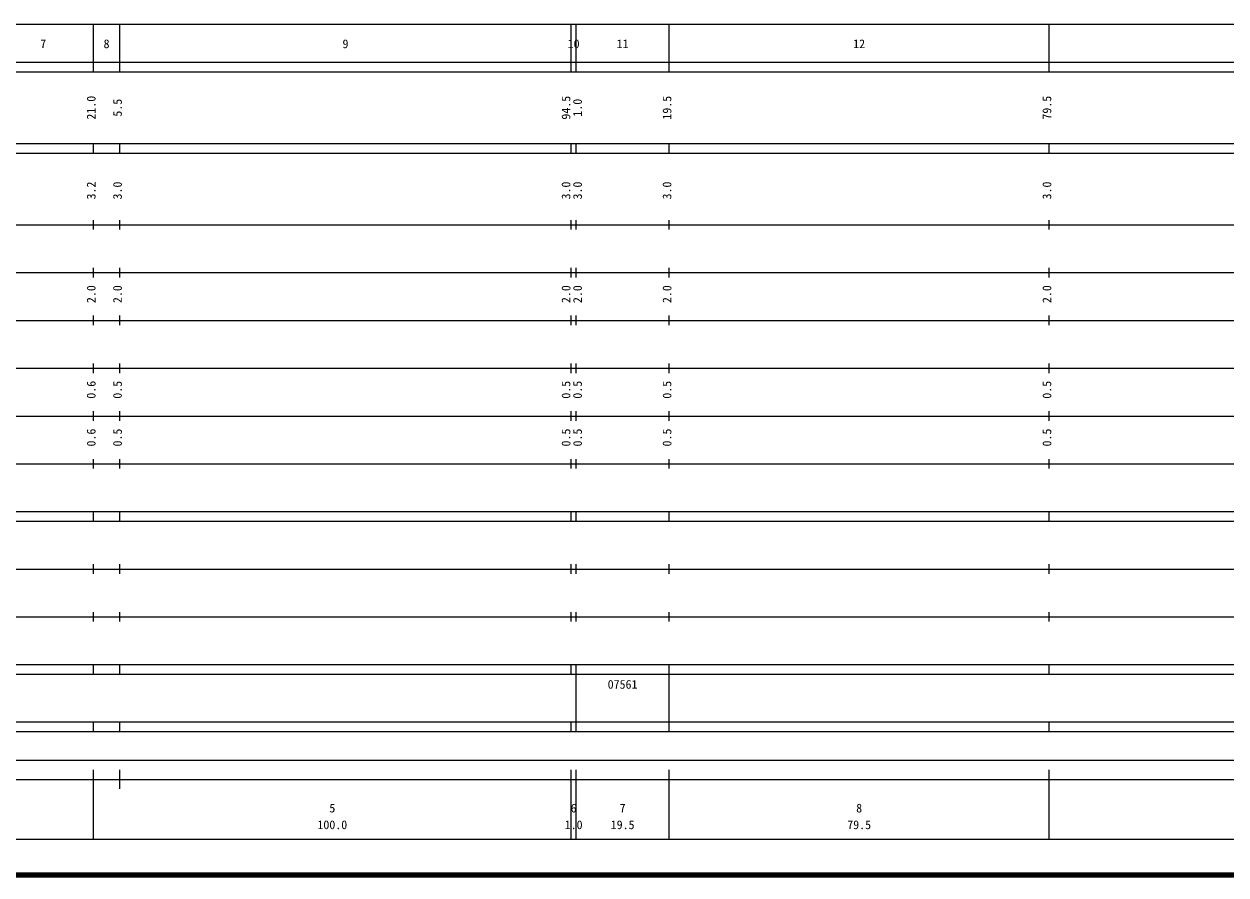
# Model space of a CAD drawing. Units: millimetres on the paper, enlarged 1000 times. Extents: x 40000 to 680000, y 20000 to 380000.
# Drawn here: x 253488 to 505006, y 20000 to 198000 of the extents above; entities that cross this region are included whole.
import ezdxf
from ezdxf.enums import TextEntityAlignment as Align

# ---------------------------------------------------------------- set-up
doc = ezdxf.new("R2010")
doc.units = ezdxf.units.MM
doc.header["$LTSCALE"] = 1000
doc.layers.add('M-TTL', color=2, linetype='Continuous', lineweight=140)
doc.layers.add('M-TTL-BAND', color=7, linetype='Continuous', lineweight=25)
doc.styles.add('ＭＳ ゴシック', font='')
doc.styles.get('ＭＳ ゴシック').set_extended_font_data('MS Gothic')

msp = doc.modelspace()

# ---------------------------------------------------------------- linework, layer by layer
at = {"layer": 'M-TTL'}
msp.add_line((40000, 20000), (680000, 20000), dxfattribs=at)
at = {"layer": 'M-TTL-BAND'}
for p, q in [((68000, 198000), (579000, 198000)), ((268000, 188000), (268000, 198000)), ((273500, 188000), (273500, 198000)), ((368000, 188000), (368000, 198000)), ((369000, 188000), (369000, 198000)), ((388500, 188000), (388500, 198000)), ((468000, 188000), (468000, 198000)), ((40000, 190000), (579000, 190000)), ((40000, 188000), (579000, 188000)), ((40000, 173000), (579000, 173000)), ((268000, 171000), (268000, 173000)), ((273500, 171000), (273500, 173000)), ((368000, 171000), (368000, 173000)), ((369000, 171000), (369000, 173000)), ((388500, 171000), (388500, 173000)), ((468000, 171000), (468000, 173000)), ((40000, 171000), (579000, 171000)), ((40000, 156000), (579000, 156000)), ((268000, 155000), (268000, 157000)), ((273500, 155000), (273500, 157000)), ((368000, 155000), (368000, 157000)), ((369000, 155000), (369000, 157000)), ((388500, 155000), (388500, 157000)), ((468000, 155000), (468000, 157000)), ((46000, 146000), (579000, 146000)), ((268000, 145000), (268000, 147000)), ((273500, 145000), (273500, 147000)), ((368000, 145000), (368000, 147000)), ((369000, 145000), (369000, 147000)), ((388500, 145000), (388500, 147000)), ((468000, 145000), (468000, 147000)), ((52000, 136000), (579000, 136000)), ((268000, 135000), (268000, 137000)), ((273500, 135000), (273500, 137000)), ((368000, 135000), (368000, 137000)), ((369000, 135000), (369000, 137000)), ((388500, 135000), (388500, 137000)), ((468000, 135000), (468000, 137000)), ((46000, 126000), (579000, 126000)), ((268000, 125000), (268000, 127000)), ((273500, 125000), (273500, 127000)), ((368000, 125000), (368000, 127000)), ((369000, 125000), (369000, 127000)), ((388500, 125000), (388500, 127000)), ((468000, 125000), (468000, 127000)), ((52000, 116000), (579000, 116000)), ((268000, 115000), (268000, 117000)), ((273500, 115000), (273500, 117000)), ((368000, 115000), (368000, 117000)), ((369000, 115000), (369000, 117000)), ((388500, 115000), (388500, 117000)), ((468000, 115000), (468000, 117000)), ((46000, 106000), (579000, 106000)), ((268000, 105000), (268000, 107000)), ((273500, 105000), (273500, 107000)), ((368000, 105000), (368000, 107000)), ((369000, 105000), (369000, 107000)), ((388500, 105000), (388500, 107000)), ((468000, 105000), (468000, 107000)), ((40000, 96000), (579000, 96000)), ((268000, 94000), (268000, 96000)), ((273500, 94000), (273500, 96000)), ((368000, 94000), (368000, 96000)), ((369000, 94000), (369000, 96000)), ((388500, 94000), (388500, 96000)), ((468000, 94000), (468000, 96000)), ((40000, 94000), (579000, 94000)), ((49000, 84000), (579000, 84000)), ((268000, 83000), (268000, 85000)), ((273500, 83000), (273500, 85000)), ((368000, 83000), (368000, 85000)), ((369000, 83000), (369000, 85000)), ((388500, 83000), (388500, 85000)), ((468000, 83000), (468000, 85000)), ((40000, 74000), (579000, 74000)), ((268000, 73000), (268000, 75000)), ((273500, 73000), (273500, 75000)), ((368000, 73000), (368000, 75000)), ((369000, 73000), (369000, 75000)), ((388500, 73000), (388500, 75000)), ((468000, 73000), (468000, 75000)), ((40000, 64000), (579000, 64000)), ((268000, 62000), (268000, 64000)), ((273500, 62000), (273500, 64000)), ((368000, 62000), (368000, 64000)), ((369000, 62000), (369000, 64000)), ((388500, 62000), (388500, 64000)), ((468000, 62000), (468000, 64000)), ((40000, 62000), (579000, 62000)), ((369000, 52000), (369000, 62000)), ((388500, 52000), (388500, 62000)), ((40000, 52000), (579000, 52000)), ((268000, 50000), (268000, 52000)), ((273500, 50000), (273500, 52000)), ((368000, 50000), (368000, 52000)), ((369000, 50000), (369000, 52000)), ((388500, 50000), (388500, 52000)), ((468000, 50000), (468000, 52000)), ((40000, 50000), (579000, 50000)), ((71000, 44000), (565000, 44000)), ((268000, 27500), (268000, 42000)), ((273500, 38000), (273500, 42000)), ((368000, 27500), (368000, 42000)), ((369000, 27500), (369000, 42000)), ((388500, 27500), (388500, 42000)), ((468000, 27500), (468000, 42000)), ((40000, 40000), (579000, 40000)), ((68000, 27500), (579000, 27500))]:
    msp.add_line(p, q, dxfattribs=at)

# ---------------------------------------------------------------- texts
at = {"layer": 'M-TTL-BAND', "style": 'ＭＳ ゴシック'}
for s, p in [('7', (257500, 192405)), ('8', (270750, 192405)), ('9', (320750, 192405)), ('10', (368500, 192405)), ('11', (378750, 192405)), ('12', (428250, 192405)), ('5', (318000, 32523)), ('6', (368500, 32523)), ('7', (378750, 32523)), ('8', (428250, 32523)), ('100.0', (318000, 29033)), ('1.0', (368500, 29033)), ('19.5', (378750, 29033)), ('79.5', (428250, 29033))]:
    msp.add_text(s, height=1833, dxfattribs=at).set_placement(p, align=Align.BOTTOM_CENTER)
for s, p in [('21.0', (269000, 180500)), ('5.5', (274500, 180500)), ('94.5', (368364, 180500)), ('1.0', (370773, 180500)), ('19.5', (389500, 180500)), ('79.5', (469000, 180500)), ('3.2', (269000, 163174)), ('3.0', (274500, 163174)), ('3.0', (368364, 163174)), ('3.0', (370773, 163174)), ('3.0', (389500, 163174)), ('3.0', (469000, 163174)), ('2.0', (269000, 141500)), ('2.0', (274500, 141500)), ('2.0', (368364, 141500)), ('2.0', (370773, 141500)), ('2.0', (389500, 141500)), ('2.0', (469000, 141500)), ('0.6', (269000, 121500)), ('0.5', (274500, 121500)), ('0.5', (368364, 121500)), ('0.5', (370773, 121500)), ('0.5', (389500, 121500)), ('0.5', (469000, 121500)), ('0.6', (269000, 111500)), ('0.5', (274500, 111500)), ('0.5', (368364, 111500)), ('0.5', (370773, 111500)), ('0.5', (389500, 111500)), ('0.5', (469000, 111500))]:
    msp.add_text(s, height=1833, rotation=90, dxfattribs=at).set_placement(p, align=Align.BOTTOM_CENTER)
msp.add_text('07561', height=1833, dxfattribs=at).set_placement((375625, 58405), align=Align.BOTTOM_LEFT)

doc.saveas('drawing.dxf')
